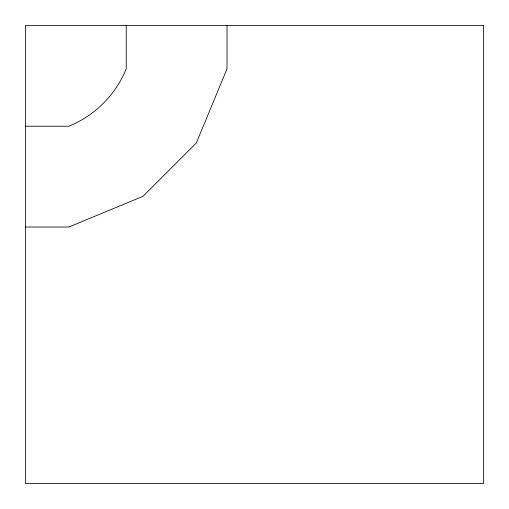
<?xml version="1.0" encoding="UTF-8"?>
<svg xmlns="http://www.w3.org/2000/svg" width="509" height="509" viewBox="0 0 509 509"><rect width="100%" height="100%" fill="white"/><g stroke="black" fill="none" stroke-linecap="round" stroke-linejoin="round"><path stroke-width="0.76" d="M25.45 126.232L68.868 126.232A105.077 105.077 0 0 0 126.232 68.868L126.232 25.45M25.45 227.014L68.868 227.014L142.978 196.315L196.315 142.978L227.014 68.868L227.014 25.45M483.55 25.45L25.45 25.45L25.45 483.55L483.55 483.55L483.55 25.45"/></g></svg>
